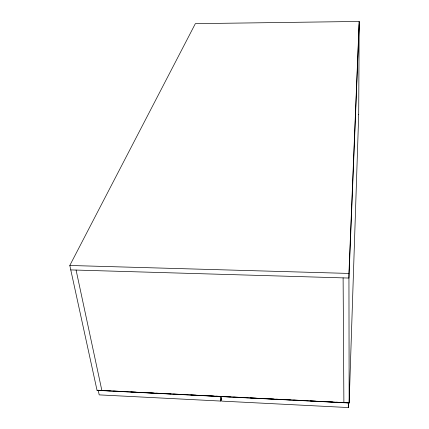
<?xml version="1.0" encoding="UTF-8"?>
<svg xmlns="http://www.w3.org/2000/svg" width="429" height="429" viewBox="0 0 429 429"><rect width="100%" height="100%" fill="white"/><g stroke="black" fill="none" stroke-linecap="round" stroke-linejoin="round"><path stroke-width="0.64" d="M358.703 114.505L359.191 21.45L195.351 23.654L69.809 265.476L97.051 390.363L349.152 402.992L358.703 114.409M222.34 396.487L221.01 396.417L221.536 401.104L348.31 407.55L348.466 402.869M349.152 402.992L348.933 273.434L359.191 21.45M359.175 24.63L348.938 278.051L70.774 269.905M102.199 390.47L98.203 390.272L99.201 394.878L220.699 401.061L221.391 397.78M69.809 265.476L348.933 273.434M104.864 390.604L110.199 390.873M113.529 391.039L118.86 391.307M122.195 391.473L127.526 391.741M130.861 391.908L136.191 392.176M138.857 392.304L144.857 392.605M147.522 392.739L153.518 393.039M156.188 393.173L162.183 393.473M164.849 393.608L170.849 393.908M173.514 394.042L178.845 394.31M182.18 394.476L187.511 394.744M190.841 394.911L196.176 395.179M198.841 395.313L204.842 395.613M207.507 395.742L213.503 396.042M216.168 396.176L220.168 396.38L220.699 401.061M225.005 396.621L230.335 396.889M233.671 397.056L239.001 397.318M241.666 397.452L247.667 397.753M250.332 397.887L256.327 398.187M258.993 398.321L264.993 398.621M267.658 398.756L273.654 399.056M276.324 399.19L282.32 399.49M284.985 399.624L290.315 399.892M293.651 400.059L298.981 400.321M301.646 400.455L307.647 400.756M310.312 400.89L315.642 401.158M318.972 401.324L324.308 401.592M327.638 401.759L332.968 402.027M336.304 402.193L341.634 402.461M344.964 402.627L348.3 402.793L348.31 407.55M97.024 390.245L349.152 402.869M76.083 270.061L101.888 390.604M343.109 277.879L343.892 402.729"/></g></svg>
